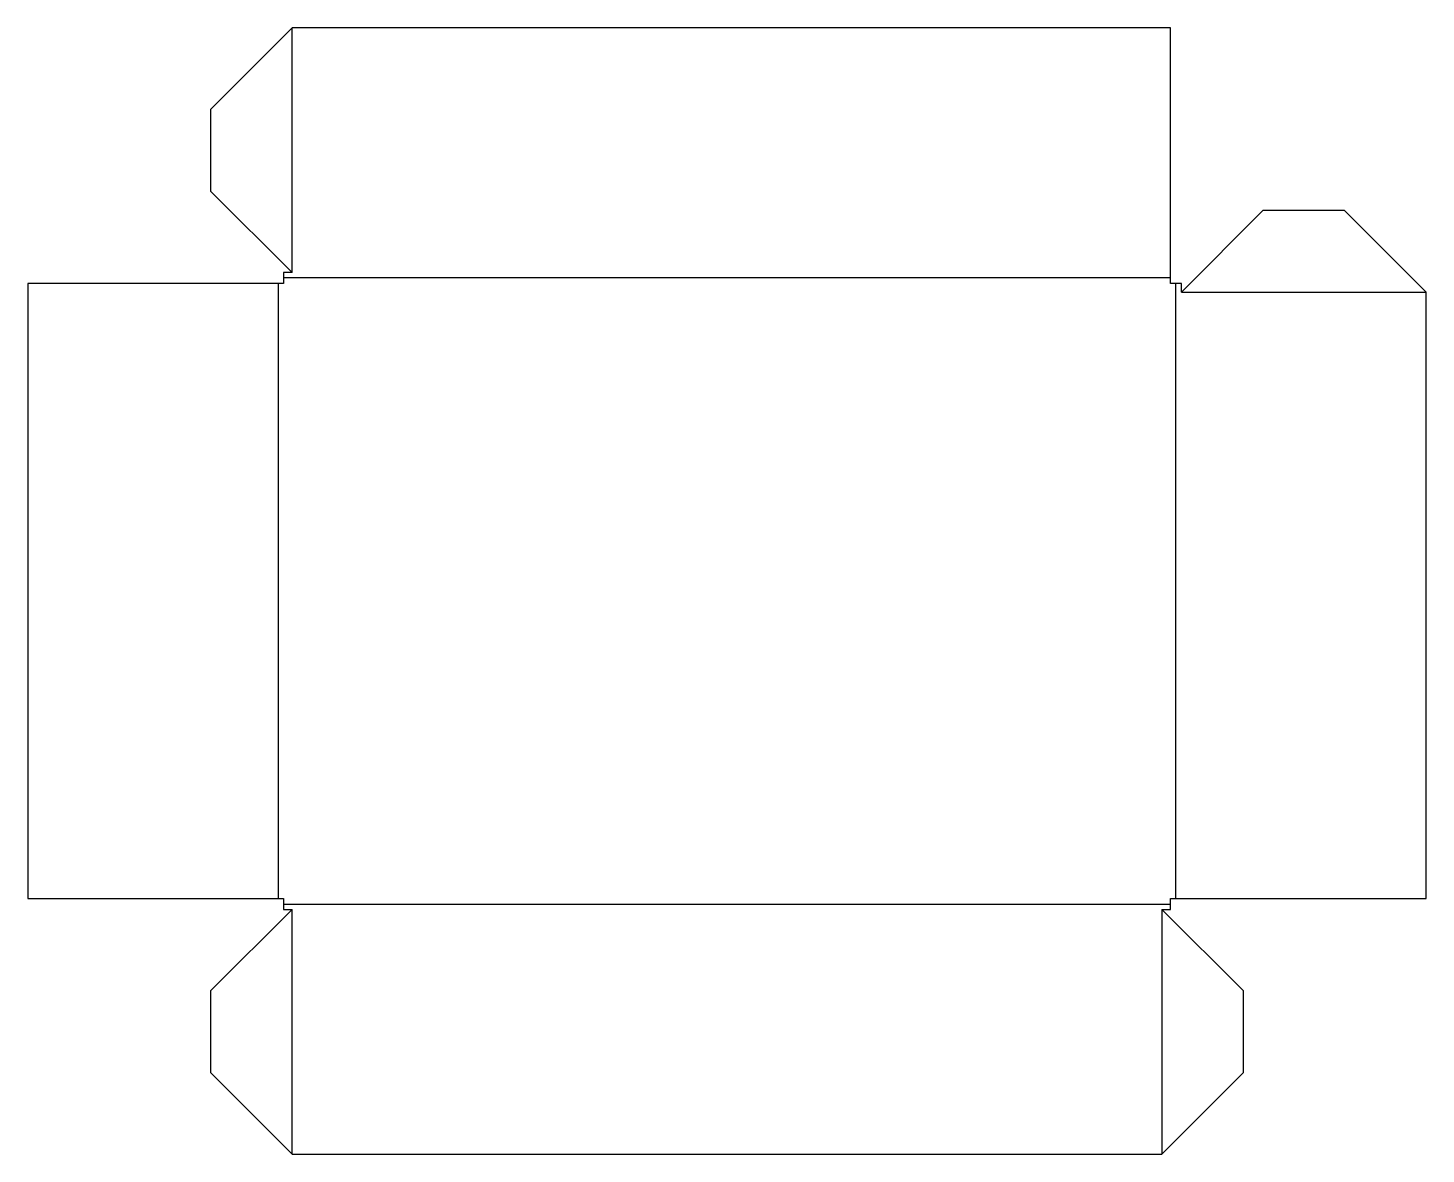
# Model space of a CAD drawing. Header units: millimetres. Extents: x 5 to 262, y 188 to 395.
import ezdxf

# ---------------------------------------------------------------- set-up
doc = ezdxf.new("R2010")
doc.units = ezdxf.units.MM
doc.layers.add('CUT', color=1, linetype='CONTINUOUS')
doc.layers.add('SCORE', color=5, linetype='CONTINUOUS')

msp = doc.modelspace()

# ---------------------------------------------------------------- linework, layer by layer
at = {"layer": 'CUT'}
msp.add_lwpolyline([(5, 234.8), (52, 234.8), (52, 232.8), (53.6, 232.8), (38.6, 217.8), (38.6, 202.8), (53.6, 187.8), (213.6, 187.8), (228.6, 202.8), (228.6, 217.8), (213.6, 232.8), (215.2, 232.8), (215.2, 234.8), (262.2, 234.8), (262.2, 346.4), (247.2, 361.4), (232.2, 361.4), (217.2, 346.4), (217.2, 348), (215.2, 348), (215.2, 395), (53.6, 395), (38.6, 380), (38.6, 365), (53.6, 350), (52, 350), (52, 348), (5, 348)], close=True, dxfattribs=at)
at = {"layer": 'SCORE'}
for p, q in [((53.6, 350), (53.6, 395)), ((51, 348), (51, 234.8)), ((215.2, 349), (52, 349)), ((216.2, 234.8), (216.2, 348)), ((217.2, 346.4), (262.2, 346.4)), ((52, 233.8), (215.2, 233.8)), ((53.6, 187.8), (53.6, 232.8)), ((213.6, 232.8), (213.6, 187.8))]:
    msp.add_line(p, q, dxfattribs=at)

doc.saveas('drawing.dxf')
